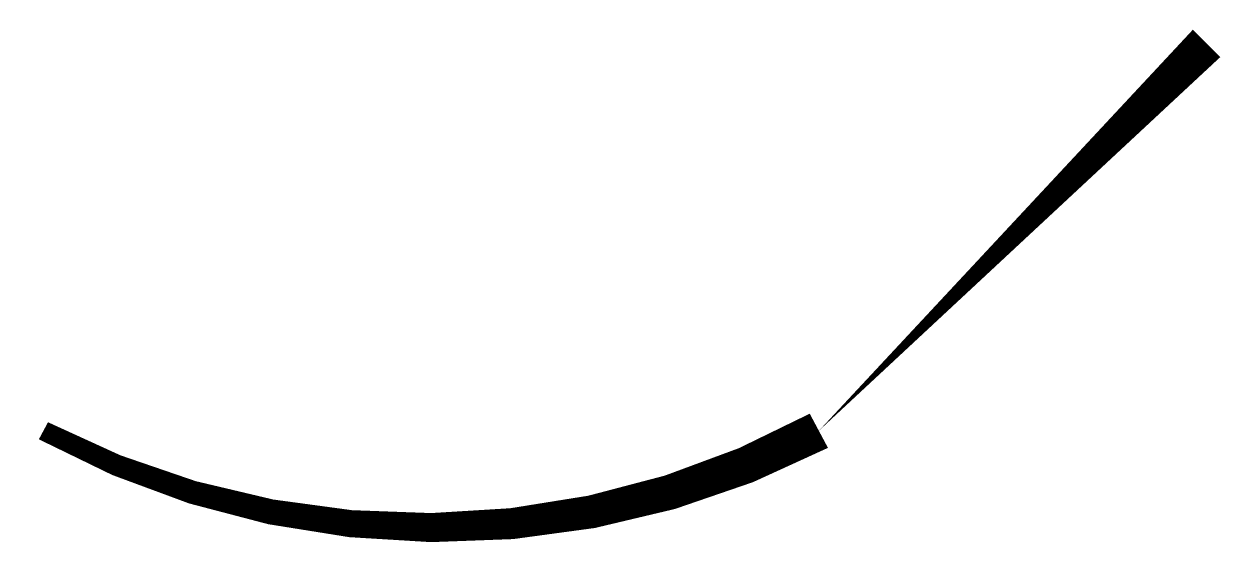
# Model space of a CAD drawing. Extents: x -0.3 to 15.2, y -106.5 to -99.8.
import ezdxf

# ---------------------------------------------------------------- set-up
doc = ezdxf.new("R2010")
doc.units = 0

msp = doc.modelspace()

# ---------------------------------------------------------------- linework, layer by layer
msp.add_lwpolyline([(0, -105, 0.25, 0.5, 0.25), (10, -105, 0, 0.5, 0), (15, -100, 0.25, 0, 0)], format="xyseb")

doc.saveas('drawing.dxf')
